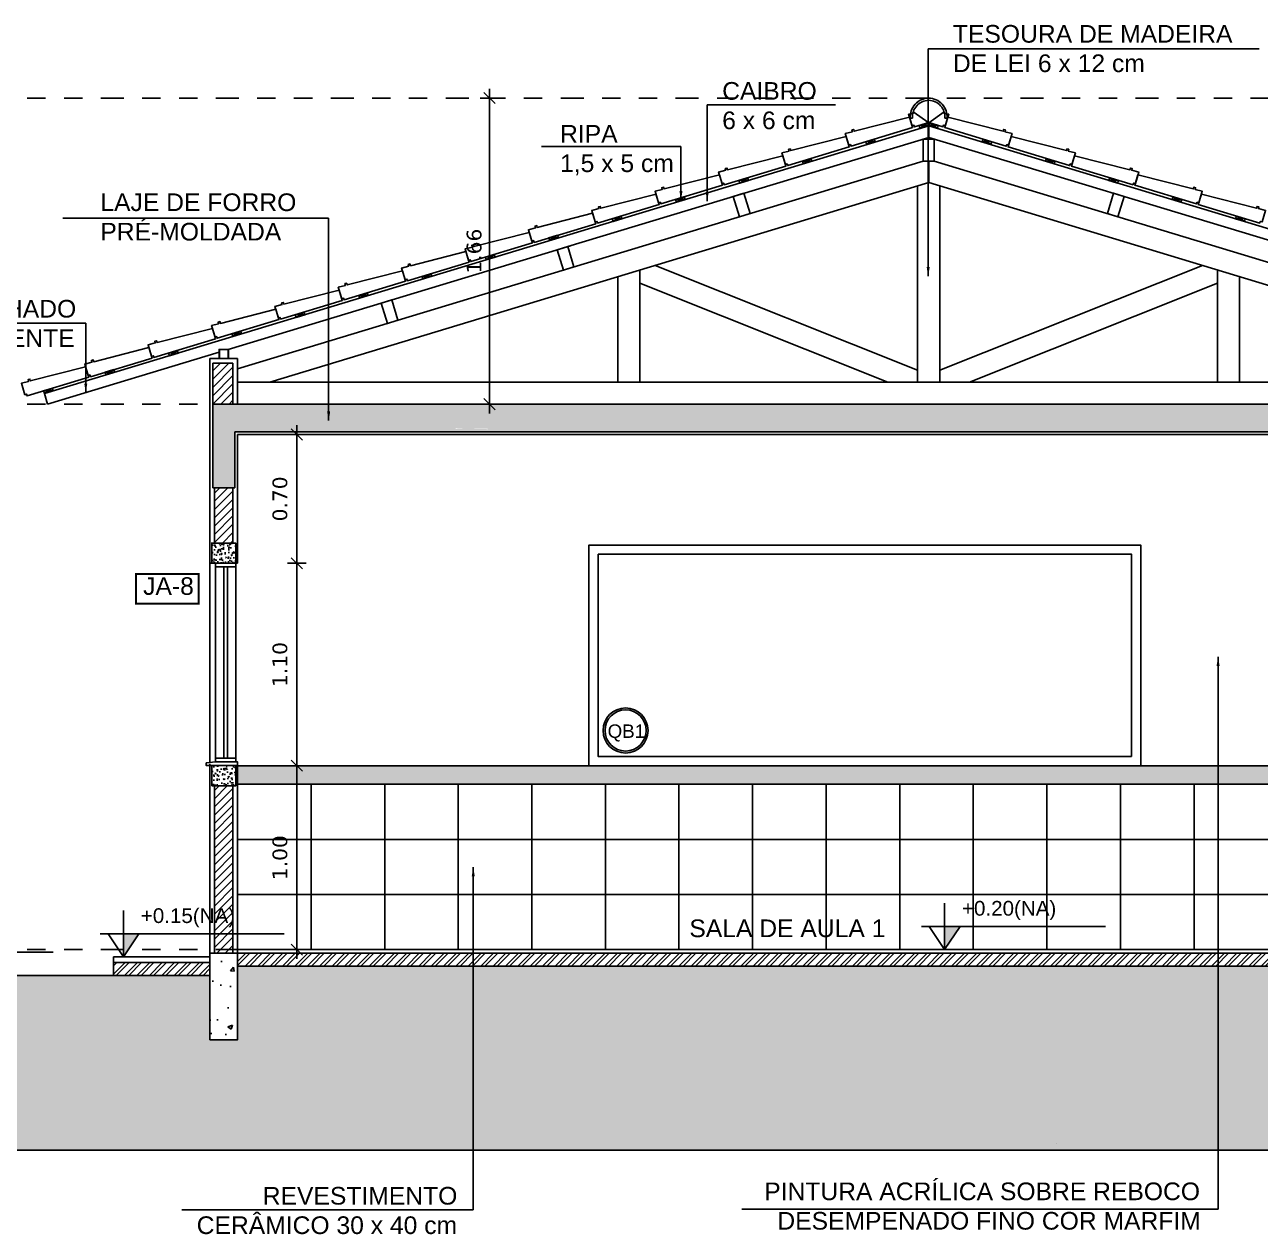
# Model space of a CAD drawing. Extents: x 183 to 373, y 23 to 105.
# Drawn here: x 215.73 to 222.45, y 71.83 to 78.4 of the extents above; entities that cross this region are included whole.
import ezdxf

# ---------------------------------------------------------------- set-up
doc = ezdxf.new("R2010")
doc.units = 0
doc.header["$LTSCALE"] = 0.005
doc.header["$PDMODE"] = 66
doc.linetypes.add('C5', pattern=[60, 50, -5, 0, -5])
doc.linetypes.add('TRAÇO-2PTOS_P', pattern=[0.625, 0.25, -0.125, 0, -0.125, 0, -0.125])
doc.layers.get('0').update_dxf_attribs({"linetype": 'CONTINUOUS'})
doc.layers.get('DEFPOINTS').update_dxf_attribs({"linetype": 'CONTINUOUS'})
for name, color, linetype in [('01', 1, 'CONTINUOUS'), ('252', 252, 'CONTINUOUS'), ('A-COTAS', 1, 'CONTINUOUS'), ('A-ESQUADRIAS', 2, 'CONTINUOUS'), ('A-JANELA', 3, 'CONTINUOUS'), ('A-PAREDE', 5, 'CONTINUOUS'), ('A-TELHAS', 2, 'CONTINUOUS'), ('AR-ESQ', 2, 'CONTINUOUS'), ('ARQ-ALV-CORTE', 4, 'CONTINUOUS'), ('ARQ-CTA-1_050', 1, 'CONTINUOUS'), ('ARQ-EXO-1_100', 251, 'C5'), ('ARQ-HTC', 9, 'CONTINUOUS'), ('ARQ-PIS-CORTE', 2, 'CONTINUOUS'), ('ARQ-SMB-1_050', 1, 'CONTINUOUS'), ('ARQ-SMB-1_100', 1, 'CONTINUOUS'), ('ARQ-TLH-VISTA1', 2, 'CONTINUOUS'), ('ARQ-TXT-1_075', 2, 'CONTINUOUS'), ('ESQUADRIA', 2, 'CONTINUOUS'), ('EST-MAD-VISTA1', 2, 'CONTINUOUS'), ('MADEIRAMENTO', 2, 'CONTINUOUS'), ('SIM', 1, 'CONTINUOUS')]:
    doc.layers.add(name, color=color, linetype=linetype)
doc.styles.add('A16-E50', font='arial.ttf', dxfattribs={"height": 0.08})
doc.styles.add('ESC-50-A20', font='arial.ttf', dxfattribs={"height": 0.1})
doc.styles.add('FNDE Texto Cota 0025', font='verdana.ttf', dxfattribs={"height": 0.04})
doc.styles.add('FNDE Texto Cota 0050', font='verdana.ttf', dxfattribs={"height": 0.08})
doc.dimstyles.new('FNDE 1-0025', dxfattribs={"dimscale": 5, "dimtxt": 0.04, "dimasz": 0.01, "dimexe": 0.15, "dimexo": 0.15, "dimgap": 0.005, "dimtad": 1, "dimzin": 1, "dimdsep": 46, "dimtxsty": 'FNDE Texto Cota 0025', "dimblk": 'tic', "dimcen": 0.015, "dimdle": 0.15, "dimse1": 1, "dimse2": 1, "dimclrd": 251, "dimclre": 251, "dimclrt": 256, "dimaunit": 1, "dimadec": 3, "dimazin": 0, "dimtfac": 1, "dimtix": 1, "dimtmove": 2, "dimatfit": 3, "dimfxl": 0.15, "dimtvp": 1, "dimtolj": 1, "dimtzin": 0, "dimarcsym": 0})
doc.dimstyles.new('FNDE 1-0050', dxfattribs={"dimscale": 5, "dimtxt": 0.08, "dimasz": 0.01, "dimexe": 0.15, "dimexo": 0.15, "dimgap": 0.01, "dimtad": 1, "dimzin": 1, "dimdsep": 46, "dimtxsty": 'FNDE Texto Cota 0050', "dimblk": 'tic', "dimcen": 0.015, "dimdle": 0.15, "dimse1": 1, "dimse2": 1, "dimclrd": 251, "dimclre": 251, "dimclrt": 256, "dimaunit": 1, "dimadec": 3, "dimazin": 0, "dimtfac": 1, "dimtix": 1, "dimtmove": 2, "dimatfit": 3, "dimfxl": 0.15, "dimtvp": 1, "dimtolj": 1, "dimtzin": 0, "dimarcsym": 0})
pattern_1 = [(50, (84.715, 34.55552), (0.25505854, -0.02231472), [0.02667, -0.29337]), (355, (84.715, 34.55552), (-0.0493408, 0.2674796), [0.021336, -0.2346968]), (100.45144, (84.73625, 34.55366), (0.20571775, 0.24516485), [0.022666, -0.24932634]), (46.1842, (84.715, 34.62664), (0.37951066, -0.05885926), [0.040005, -0.440055]), (96.63556, (84.74662, 34.62174), (0.3323658, 0.3463966), [0.033999, -0.3739899]), (351.18415, (84.715, 34.62664), (0.3323658, 0.3463966), [0.032004, -0.3520436]), (21, (84.75056, 34.60886), (0.21226015, -0.14317128), [0.02667, -0.29337]), (326, (84.75056, 34.60886), (0.08652284, 0.25786315), [0.021336, -0.234696]), (71.45144, (84.76824, 34.59693), (0.298783, 0.11469188), [0.022666, -0.2493259]), (37.5, (84.715, 34.55552), (0.004324045, 0.118377054), [0, -0.2318512, 0, -0.238252, 0, -0.235585]), (7.5, (84.715, 34.55552), (0.09354753, 0.1402528), [0, -0.1358392, 0, -0.2265172, 0, -0.089789]), (327.5, (84.6357, 34.55552), (0.189826833, -0.00802024), [0, -0.0889, 0, -0.277368, 0, -0.368046]), (317.5, (84.60014, 34.55552), (0.20738085, 0.03559709), [0, -0.11557, 0, -0.1842008, 0, -0.261366])]
pattern_2 = [(45, (84.714996, 34.55552), (-0.02245064, 0.02245064), [])]
pattern_3 = [(45, (84.714996, 34.55552), (-0.03367596, 0.03367596), []), (45, (84.737447, 34.55552), (-0.03367596, 0.03367596), [])]

# ---------------------------------------------------------------- blocks, each defined once
blk = doc.blocks.new('T2')
at = {"linetype": 'Continuous'}
blk.add_lwpolyline([(0, 0.0594), (0.31, 0.073), (0.3096, 0.083), (0.3196, 0.0834), (0.32, 0.0734), (0.36, 0.075), (0.36, 0.0099), (0.35, 0.0099), (0.35, 0), (0, 0), (0.0001, 0.0594)], dxfattribs=at)
blk = doc.blocks.new('tic')
at = {"color": 251}
for p, q in [((-1, 0), (1, 0)), ((0, -1), (0, 1))]:
    blk.add_line(p, q, dxfattribs=at)
blk.add_line((-0.6, -0.6), (0.6, 0.6))
blk = doc.blocks.new('*D68')
at = {"layer": 'ARQ-CTA-1_050', "color": 251, "lineweight": -2, "transparency": 16777216}
blk.add_line((218.2571, 76.3906), (218.2571, 77.9543), dxfattribs=at)
at = {"layer": 'DEFPOINTS', "color": 0, "transparency": 16777216}
for p in [(218.2571, 78.0043), (218.2571, 78.0043), (218.2571, 76.3406)]:
    blk.add_point(p, dxfattribs=at)
at = {"layer": 'ARQ-CTA-1_050', "color": 251, "lineweight": -2, "transparency": 16777216, "xscale": 0.05, "yscale": 0.05, "zscale": 0.05}
for p, rotation in [((218.2571, 78.0043), 90), ((218.2571, 76.3406), 270)]:
    blk.add_blockref('tic', p, dxfattribs=dict(at, rotation=rotation))
at = {"layer": 'ARQ-CTA-1_050', "transparency": 16777216, "insert": (218.1739, 77.1724), "char_height": 0.08, "attachment_point": 5, "rotation": 90, "style": 'FNDE Texto Cota 0050'}
blk.add_mtext('\\A1;1.66', dxfattribs=at)
blk = doc.blocks.new('FNDE-Nível Corte-1_050')
blk.add_hatch(color=251).paths.add_polyline_path([(140.6568, -0.1868), (140.7408, -0.1868), (140.6568, -0.3128)])
at = {"color": 251}
for p, q in [((140.6568, -0.0608), (140.6568, -0.3128)), ((140.5308, -0.1868), (141.5308, -0.1868))]:
    blk.add_line(p, q, dxfattribs=at)
blk.add_lwpolyline([(140.5728, -0.1868), (140.6568, -0.3128), (140.7408, -0.1868)], dxfattribs=at)
blk = doc.blocks.new('*D120')
at = {"layer": 'ARQ-CTA-1_050', "color": 251, "lineweight": -2, "transparency": 16777216}
blk.add_line((217.2098, 73.4256), (217.2098, 74.3248), dxfattribs=at)
at = {"layer": 'DEFPOINTS', "color": 0, "transparency": 16777216}
for p in [(217.2098, 74.3748), (217.2873, 74.3748), (217.2873, 73.3756)]:
    blk.add_point(p, dxfattribs=at)
at = {"layer": 'ARQ-CTA-1_050', "color": 251, "lineweight": -2, "transparency": 16777216, "xscale": 0.05, "yscale": 0.05, "zscale": 0.05}
for p, rotation in [((217.2098, 74.3748), 90), ((217.2098, 73.3756), 270)]:
    blk.add_blockref('tic', p, dxfattribs=dict(at, rotation=rotation))
at = {"layer": 'ARQ-CTA-1_050', "transparency": 16777216, "insert": (217.1182, 73.8752), "char_height": 0.08, "attachment_point": 5, "rotation": 90, "style": 'FNDE Texto Cota 0050'}
blk.add_mtext('\\A1;1.00', dxfattribs=at)
blk = doc.blocks.new('*D121')
at = {"layer": 'ARQ-CTA-1_050', "color": 251, "lineweight": -2, "transparency": 16777216}
blk.add_line((217.2098, 74.4248), (217.2098, 75.4256), dxfattribs=at)
at = {"layer": 'DEFPOINTS', "color": 0, "transparency": 16777216}
for p in [(216.8873, 75.4756), (217.2098, 75.4756), (216.8873, 74.3748)]:
    blk.add_point(p, dxfattribs=at)
at = {"layer": 'ARQ-CTA-1_050', "color": 251, "lineweight": -2, "transparency": 16777216, "xscale": 0.05, "yscale": 0.05, "zscale": 0.05}
for p, rotation in [((217.2098, 75.4756), 90), ((217.2098, 74.3748), 270)]:
    blk.add_blockref('tic', p, dxfattribs=dict(at, rotation=rotation))
at = {"layer": 'ARQ-CTA-1_050', "transparency": 16777216, "insert": (217.1182, 74.9252), "char_height": 0.08, "attachment_point": 5, "rotation": 90, "style": 'FNDE Texto Cota 0050'}
blk.add_mtext('\\A1;1.10', dxfattribs=at)
blk = doc.blocks.new('*D122')
at = {"layer": 'ARQ-CTA-1_050', "color": 251, "lineweight": -2, "transparency": 16777216}
blk.add_line((217.2098, 75.5256), (217.2098, 76.1256), dxfattribs=at)
at = {"layer": 'DEFPOINTS', "color": 0, "transparency": 16777216}
for p in [(216.8873, 76.1756), (217.2098, 76.1756), (216.8873, 75.4756)]:
    blk.add_point(p, dxfattribs=at)
at = {"layer": 'ARQ-CTA-1_050', "color": 251, "lineweight": -2, "transparency": 16777216, "xscale": 0.05, "yscale": 0.05, "zscale": 0.05}
for p, rotation in [((217.2098, 76.1756), 90), ((217.2098, 75.4756), 270)]:
    blk.add_blockref('tic', p, dxfattribs=dict(at, rotation=rotation))
at = {"layer": 'ARQ-CTA-1_050', "transparency": 16777216, "insert": (217.1182, 75.8256), "char_height": 0.08, "attachment_point": 5, "rotation": 90, "style": 'FNDE Texto Cota 0050'}
blk.add_mtext('\\A1;0.70', dxfattribs=at)

msp = doc.modelspace()

# ---------------------------------------------------------------- hatches: boundary and pattern name
at = {"layer": 'A-ESQUADRIAS'}
h = msp.add_hatch(dxfattribs=at)
h.set_pattern_fill('GOST_WOOD', color=251, scale=0.01, angle=90)
h.set_pattern_definition([(180, (171.908524, -88.901534), (7e-18, 0.06), [0.1, -0.02]), (180, (171.928524, -88.881534), (7e-18, 0.06), [0.06, -0.015, 0.03, -0.015]), (180, (171.958524, -88.861534), (7e-18, 0.06), [0.1, -0.02])])
h.paths.add_polyline_path([(222.8873, 74.2748), (222.8873, 74.3748), (216.8873, 74.3748), (216.8873, 74.2748)])
at = {"layer": 'ARQ-HTC'}
h = msp.add_hatch(dxfattribs=at)
h.set_pattern_fill('ANSI31', color=251, scale=0.01, style=0)
h.set_pattern_definition(pattern_2)
h.paths.add_polyline_path([(216.8623, 76.5635), (216.7523, 76.5635), (216.7523, 76.3406), (216.8623, 76.3406)])
h = msp.add_hatch(dxfattribs=at)
h.set_pattern_fill('AR-CONC', color=251, scale=0.0014, style=0)
h.set_pattern_definition(pattern_1)
h.paths.add_polyline_path([(224.5623, 76.3406), (216.7523, 76.3406), (216.7523, 75.8856), (216.8723, 75.8856), (216.8723, 76.1906), (222.9023, 76.1906), (222.9023, 75.8856), (223.0223, 75.8856), (223.0223, 76.1906), (224.4123, 76.1906), (224.4123, 75.9106), (224.5623, 75.9106)])
h.paths.add_polyline_path([(224.0935, 75.9684), (224.0935, 76.2582), (223.9198, 76.2582), (223.9198, 75.9684)], flags=17)
h.paths.add_polyline_path([(218.2477, 76.2074), (218.2477, 76.2045), (218.074, 76.2092), (218.074, 76.2064)], flags=16)
h = msp.add_hatch(dxfattribs=at)
h.set_pattern_fill('ANSI31', color=251, scale=0.01, style=0)
h.set_pattern_definition(pattern_2)
h.paths.add_polyline_path([(216.8623, 75.8856), (216.7623, 75.8856), (216.7623, 75.5856), (216.8623, 75.5856)])
h = msp.add_hatch(dxfattribs=at)
h.set_pattern_fill('AR-CONC', color=251, scale=0.0003, style=0)
h.set_pattern_definition([(50, (610.625887, 63.906376), (0.0546554007, -0.0047817257), [0.005715, -0.062865]), (355, (610.625887, 63.906376), (-0.0105730264, 0.0573170536), [0.004572, -0.050292175]), (100.451445, (610.63044, 63.90598), (0.044082374, 0.0525353256), [0.004857003, -0.053427073]), (46.1842, (610.62589, 63.921616), (0.081323712, -0.012612698), [0.0085725, -0.0942975]), (96.635558, (610.63266, 63.920565), (0.07122124, 0.074227837), [0.007285507, -0.080140682]), (351.18415, (610.62589, 63.92162), (0.07122124, 0.074227837), [0.00685799, -0.07543792]), (21, (610.633507, 63.917806), (0.0454843174, -0.0306795595), [0.005715, -0.062865]), (326, (610.633507, 63.917806), (0.0185406085, 0.05525639), [0.004572, -0.050292]), (71.451445, (610.637297, 63.91525), (0.064024926, 0.024576831), [0.004857003, -0.053426981]), (37.5, (610.625887, 63.906376), (0.000926581, 0.0253665117), [0, -0.0496824, 0, -0.051054, 0, -0.0504825]), (7.5, (610.625887, 63.906376), (0.0200458988, 0.0300541724), [0, -0.0291084, 0, -0.0485394, 0, -0.0192405]), (327.5, (610.608894, 63.906376), (0.0406771786, -0.0017186232), [0, -0.01905, 0, -0.059436, 0, -0.078867]), (317.5, (610.601274, 63.906376), (0.0444387544, 0.0076279473), [0, -0.024765, 0, -0.0394716, 0, -0.056007])])
h.paths.add_polyline_path([(216.8773, 75.4756), (216.7473, 75.4756), (216.7473, 75.5856), (216.8773, 75.5856)])
h = msp.add_hatch(dxfattribs=at)
h.set_pattern_fill('AR-CONC', color=251, scale=0.0003, style=0)
h.set_pattern_definition([(50, (216.73775, 74.265583), (0.054655, -0.004782), [0.005715, -0.062865]), (355, (216.73775, 74.265583), (-0.010573, 0.057317), [0.004572, -0.050292]), (100.45, (216.742305, 74.265185), (0.044083, 0.052535), [0.004857, -0.053427]), (46.184, (216.73775, 74.28082), (0.081324, -0.012613), [0.008572, -0.094297]), (96.636, (216.74453, 74.27977), (0.07122, 0.074228), [0.007285, -0.08014]), (351.184, (216.73775, 74.28082), (0.07122, 0.074228), [0.006858, -0.075438]), (21, (216.74537, 74.277013), (0.045484, -0.03068), [0.005715, -0.062865]), (326, (216.74537, 74.277013), (0.01854, 0.055256), [0.004572, -0.050292]), (71.45, (216.74916, 74.274457), (0.064025, 0.024577), [0.004857, -0.053427]), (37.5, (216.73775, 74.265583), (0.0009266, 0.0253665), [0, -0.0496824, 0, -0.051054, 0, -0.0504825]), (7.5, (216.73775, 74.265583), (0.020046, 0.030054), [0, -0.0291084, 0, -0.0485394, 0, -0.0192405]), (327.5, (216.720758, 74.265583), (0.0406772, -0.0017186), [0, -0.01905, 0, -0.059436, 0, -0.078867]), (317.5, (216.713138, 74.265583), (0.044439, 0.007628), [0, -0.024765, 0, -0.0394716, 0, -0.056007])])
h.paths.add_polyline_path([(216.8773, 74.3756), (216.7473, 74.3756), (216.7473, 74.2656), (216.8773, 74.2656)])
h = msp.add_hatch(dxfattribs=at)
h.set_pattern_fill('ANSI31', color=251, scale=0.01, style=0)
h.set_pattern_definition(pattern_2)
h.paths.add_polyline_path([(216.8623, 74.2656), (216.7623, 74.2656), (216.7623, 73.3556), (216.8623, 73.3556)])
h = msp.add_hatch(dxfattribs=at)
h.set_pattern_fill('AR-CONC', color=251, scale=0.0014, style=0)
h.set_pattern_definition(pattern_1)
h.paths.add_polyline_path([(216.8873, 73.3556), (216.7373, 73.3556), (216.7373, 72.8856), (216.8873, 72.8856)])
h = msp.add_hatch(dxfattribs=at)
h.set_pattern_fill('ANSI32', color=251, scale=0.005, style=0)
h.set_pattern_definition(pattern_3)
h.paths.add_polyline_path([(216.8873, 73.2856), (222.8873, 73.2856), (222.8873, 73.3556), (216.8873, 73.3556)])
h = msp.add_hatch(dxfattribs=at)
h.set_pattern_fill('EARTH', color=252, scale=0.02, angle=45, style=0)
h.set_pattern_definition([(45, (84.715, 34.55552), (1e-17, 0.17960512), [0.127, -0.127]), (45, (84.68132, 34.5892), (1e-17, 0.17960512), [0.127, -0.127]), (45, (84.64764, 34.62287), (1e-17, 0.17960512), [0.127, -0.127]), (135, (84.64764, 34.64532), (-0.17960512, 1e-17), [0.127, -0.127]), (135, (84.68132, 34.679), (-0.17960512, 1e-17), [0.127, -0.127]), (135, (84.715, 34.71267), (-0.17960512, 1e-17), [0.127, -0.127])])
h.paths.add_polyline_path([(227.5511, 72.2856), (227.5511, 73.2856), (224.5873, 73.2856), (224.5873, 72.8856), (224.3873, 72.8856), (224.3873, 73.2856), (223.0373, 73.2856), (223.0373, 72.8856), (222.8873, 72.8856), (222.8873, 73.2856), (216.8873, 73.2856), (216.8873, 72.8856), (216.7373, 72.8856), (216.7373, 73.2356), (214.957, 73.2356), (214.957, 72.2856)])
h = msp.add_hatch(dxfattribs=at)
h.set_pattern_fill('ANSI32', color=251, scale=0.005, style=0)
h.set_pattern_definition(pattern_3)
h.paths.add_polyline_path([(216.7373, 73.3056), (216.2123, 73.3056), (216.2123, 73.2356), (216.7373, 73.2356)])
at = {"layer": 'ARQ-SMB-1_100'}
h = msp.add_hatch(color=252, dxfattribs=at)
edge = h.paths.add_edge_path()
edge.add_arc((218.9969, 74.5667), 0.1225, 0, 360)
edge = h.paths.add_edge_path(flags=17)
edge.add_arc((218.9969, 74.5667), 0.1118, 0, 360)

# ---------------------------------------------------------------- linework, layer by layer
at = {"color": 2, "linetype": 'ByBlock'}
for p, q in [((220.6447, 77.8695), (220.561, 77.9298)), ((220.6447, 77.8695), (220.561, 77.9298)), ((220.6447, 77.8695), (220.7285, 77.9298)), ((220.6447, 77.8695), (220.7285, 77.9298)), ((220.545, 77.8944), (220.5569, 77.8953)), ((220.545, 77.8944), (220.5569, 77.8953)), ((220.7445, 77.8944), (220.7325, 77.8953)), ((220.7445, 77.8944), (220.7325, 77.8953)), ((219.9745, 77.6612), (219.9625, 77.6622)), ((219.9995, 77.6612), (219.9875, 77.6622)), ((221.29, 77.6612), (221.3019, 77.6622)), ((221.315, 77.6612), (221.3269, 77.6622))]:
    msp.add_line(p, q, dxfattribs=at)
at = {"color": 5}
for p, q in [((215.8373, 76.398), (220.6448, 77.8537)), ((225.4522, 76.398), (220.6447, 77.8537)), ((220.6448, 77.791), (220.6447, 77.8537)), ((218.6831, 77.197), (220.6448, 77.791)), ((224.4873, 76.6275), (220.6447, 77.791)), ((216.8373, 76.6381), (218.6976, 77.2014)), ((215.8546, 76.3406), (216.7873, 76.623)), ((215.8373, 76.398), (215.8546, 76.3406))]:
    msp.add_line(p, q, dxfattribs=at)
at = {"color": 2, "linetype": 'ByBlock'}
for points in [[(220.5682, 77.9246), (220.5357, 77.9162), (220.5546, 77.8538), (220.5641, 77.8567), (220.567, 77.8473), (220.6448, 77.8708)], [(220.7213, 77.9246), (220.7538, 77.9162), (220.7349, 77.8538), (220.7253, 77.8567), (220.7225, 77.8473), (220.6447, 77.8708)]]:
    msp.add_lwpolyline(points, dxfattribs=at)
at = {"color": 3}
for points in [[(220.6747, 77.6619), (220.6147, 77.6619), (220.6147, 77.7819), (220.6747, 77.7819)], [(219.616, 77.3595), (219.6735, 77.3769), (219.6402, 77.4868), (219.5827, 77.4694)], [(221.6735, 77.3595), (221.616, 77.3769), (221.6493, 77.4868), (221.7067, 77.4694)], [(218.6589, 77.0697), (218.7164, 77.0871), (218.6831, 77.197), (218.6257, 77.1796)], [(217.7018, 76.7799), (217.7593, 76.7973), (217.726, 76.9072), (217.6686, 76.8898)], [(216.7873, 76.5885), (216.8373, 76.5885), (216.8373, 76.6385), (216.7873, 76.6385)], [(216.8385, 76.5885), (216.7885, 76.5885), (216.7885, 76.6385), (216.8385, 76.6385)]]:
    msp.add_lwpolyline(points, close=True, dxfattribs=at)
at = {"color": 2, "linetype": 'ByBlock'}
for centre, radius, start, end in [((220.6467, 77.9023), 0.102, 91.08599, 184.46313), ((220.6467, 77.9023), 0.09, 91.23081, 184.46313), ((220.6428, 77.9023), 0.102, 355.53687, 88.91401), ((220.6428, 77.9023), 0.09, 355.53687, 88.76919)]:
    msp.add_arc(centre, radius, start, end, dxfattribs=at)
at = {"layer": '01'}
for p, q in [((216.7373, 76.5885), (216.7373, 75.4756)), ((216.7373, 76.5885), (216.8873, 76.5885)), ((216.7373, 76.5885), (216.8873, 76.5885)), ((216.8873, 76.3406), (216.8873, 76.5885)), ((216.8873, 76.1756), (222.8873, 76.1756)), ((216.8873, 76.1756), (216.8873, 75.4756)), ((216.8873, 75.4756), (216.7373, 75.4756)), ((216.7373, 74.3856), (216.7373, 73.2856)), ((216.7373, 74.3756), (216.8873, 74.3756)), ((216.8873, 74.3856), (216.8873, 73.2856))]:
    msp.add_line(p, q, dxfattribs=at)
at = {"layer": '01', "color": 251}
msp.add_line((216.7373, 75.4756), (216.7373, 74.3923), dxfattribs=at)
at = {"layer": '252'}
for p, q in [((217.2873, 74.2748), (217.2873, 73.3748)), ((217.6873, 74.2748), (217.6873, 73.3748)), ((218.0873, 74.2748), (218.0873, 73.3748)), ((218.4873, 74.2748), (218.4873, 73.3748)), ((218.8873, 74.2748), (218.8873, 73.3748)), ((219.2873, 74.2748), (219.2873, 73.3748)), ((219.6873, 74.2748), (219.6873, 73.3748)), ((220.0873, 74.2748), (220.0873, 73.3748)), ((220.4873, 74.2748), (220.4873, 73.3748)), ((220.8873, 74.2748), (220.8873, 73.3748)), ((221.2873, 74.2748), (221.2873, 73.3748)), ((221.6873, 74.2748), (221.6873, 73.3748)), ((222.0873, 74.2748), (222.0873, 73.3748)), ((222.8873, 73.9748), (216.8873, 73.9748)), ((222.8873, 73.6748), (216.8873, 73.6748))]:
    msp.add_line(p, q, dxfattribs=at)
at = {"layer": 'A-COTAS'}
for points in [[(218.798, 75.5748), (221.798, 75.5748), (221.798, 74.3748), (218.798, 74.3748)], [(216.8873, 74.3748), (222.8873, 74.3748), (222.8873, 74.2748), (216.8873, 74.2748)]]:
    msp.add_lwpolyline(points, close=True, dxfattribs=at)
at = {"layer": 'A-ESQUADRIAS', "color": 1, "linetype": 'ByBlock'}
for points in [[(221.798, 74.3748), (218.798, 74.3748), (218.798, 75.5748), (221.798, 75.5748)], [(221.748, 74.4248), (218.848, 74.4248), (218.848, 75.5248), (221.748, 75.5248)]]:
    msp.add_lwpolyline(points, close=True, dxfattribs=at)
at = {"layer": 'A-JANELA'}
for p, q in [((216.7373, 75.4756), (216.8873, 75.4756)), ((216.7373, 74.3756), (216.8873, 74.3756))]:
    msp.add_line(p, q, dxfattribs=at)
at = {"layer": 'A-PAREDE', "color": 5}
for p, q in [((216.7523, 75.8856), (216.7523, 76.5635)), ((216.7523, 76.5635), (216.8623, 76.5635)), ((216.8623, 76.3406), (216.8623, 76.5635)), ((216.7523, 76.3406), (224.5373, 76.3406)), ((216.8723, 75.8856), (216.8723, 76.1906)), ((216.8723, 76.1906), (222.9023, 76.1906)), ((216.8723, 75.8856), (216.7523, 75.8856)), ((216.7623, 75.5856), (216.7623, 75.8856)), ((216.8623, 75.5856), (216.8623, 75.8856)), ((216.7623, 74.2656), (216.7623, 73.3556)), ((216.8623, 74.2656), (216.8623, 73.3556)), ((216.8873, 73.3556), (227.5511, 73.3556)), ((216.2123, 73.3056), (216.2123, 73.2356)), ((216.2123, 73.3056), (216.7373, 73.3056)), ((222.8873, 73.2856), (216.8873, 73.2856)), ((216.7373, 73.2356), (214.957, 73.2356))]:
    msp.add_line(p, q, dxfattribs=at)
for points in [[(216.7473, 75.5856), (216.8773, 75.5856), (216.8773, 75.4756), (216.7473, 75.4756)], [(216.7473, 74.2656), (216.8773, 74.2656), (216.8773, 74.3756), (216.7473, 74.3756)], [(216.7373, 73.3556), (216.8873, 73.3556), (216.8873, 72.8856), (216.7373, 72.8856)]]:
    msp.add_lwpolyline(points, close=True, dxfattribs=at)
at = {"layer": 'A-TELHAS'}
for points in [[(220.5403, 77.9009), (220.2397, 77.8241), (220.2371, 77.8338), (220.2275, 77.8313), (220.23, 77.8216), (220.1912, 77.8115), (220.2101, 77.7492), (220.2197, 77.7521), (220.2225, 77.7426), (220.5575, 77.8441), (220.5403, 77.9009)], [(220.7492, 77.9009), (221.0498, 77.8241), (221.0523, 77.8338), (221.062, 77.8313), (221.0595, 77.8216), (221.0983, 77.8115), (221.0794, 77.7492), (221.0698, 77.7521), (221.0669, 77.7426), (220.732, 77.8441), (220.7492, 77.9009)]]:
    msp.add_lwpolyline(points, dxfattribs=at)
at = {"layer": 'AR-ESQ', "color": 1}
for p, q in [((216.7673, 75.4556), (216.7673, 74.4156)), ((216.8123, 75.4556), (216.8123, 74.4156)), ((216.8323, 75.4556), (216.8323, 74.4156)), ((216.8773, 74.4156), (216.8773, 75.4556))]:
    msp.add_line(p, q, dxfattribs=at)
at = {"layer": 'AR-ESQ'}
msp.add_line((216.8672, 74.2656), (216.7573, 74.2656), dxfattribs=at)
for points in [[(216.7673, 75.4556), (216.7673, 75.4756), (216.8773, 75.4756), (216.8773, 75.4556)], [(216.7673, 74.3956), (216.7673, 74.4156), (216.8773, 74.4156), (216.8773, 74.3956)]]:
    msp.add_lwpolyline(points, close=True, dxfattribs=at)
at = {"layer": 'ARQ-ALV-CORTE'}
msp.add_line((216.8723, 76.3406), (222.9023, 76.3406), dxfattribs=at)
at = {"layer": 'ARQ-EXO-1_100', "color": 252, "linetype": 'TRAÇO-2PTOS_P', "ltscale": 100}
for p, q in [((213.6442, 78.0043), (227.5511, 78.0043)), ((213.6442, 76.3406), (227.5511, 76.3406)), ((213.6442, 73.3756), (227.5511, 73.3756))]:
    msp.add_line(p, q, dxfattribs=at)
at = {"layer": 'ARQ-HTC', "color": 252}
msp.add_lwpolyline([(214.957, 73.2356), (214.957, 72.2856), (227.5511, 72.2856)], dxfattribs=at)
at = {"layer": 'ARQ-PIS-CORTE'}
for p, q in [((216.8873, 73.3756), (222.8873, 73.3756)), ((216.2123, 73.3356), (216.7373, 73.3356)), ((216.2123, 73.3056), (216.2123, 73.3356))]:
    msp.add_line(p, q, dxfattribs=at)
at = {"layer": 'ARQ-SMB-1_100', "color": 252, "ltscale": 10, "const_width": 0.0107}
msp.add_lwpolyline([(216.3353, 75.2568), (216.6762, 75.2568), (216.6762, 75.4168), (216.3353, 75.4168)], close=True, dxfattribs=at)
at = {"layer": 'ARQ-SMB-1_100', "color": 252}
for radius in [0.1225, 0.1118]:
    msp.add_circle((218.9969, 74.5667, 2), radius, dxfattribs=at)
at = {"layer": 'ARQ-TLH-VISTA1'}
for p, q in [((216.8873, 76.5332), (220.6148, 77.6619)), ((220.6447, 77.5449), (220.6447, 77.6619)), ((224.4373, 76.5226), (220.6747, 77.6619)), ((217.0637, 76.4606), (220.6447, 77.5449)), ((220.5847, 77.5267), (220.5847, 76.4606)), ((224.2258, 76.4606), (220.6447, 77.5449)), ((220.7047, 77.5267), (220.7047, 76.4606)), ((216.8873, 76.4606), (224.4373, 76.4606))]:
    msp.add_line(p, q, dxfattribs=at)
at = {"layer": 'ESQUADRIA'}
msp.add_line((216.8773, 74.3956), (216.8773, 74.3956), dxfattribs=at)
msp.add_lwpolyline([(216.7373, 74.3756), (216.7173, 74.3756), (216.7173, 74.3902), (216.7673, 74.3956), (216.8773, 74.3956), (216.8873, 74.3956), (216.8873, 74.3756)], close=True, dxfattribs=at)
at = {"layer": 'EST-MAD-VISTA1'}
for p, q in [((219.0748, 77.0695), (219.0748, 76.4606)), ((220.5847, 76.5252), (219.157, 77.0944)), ((220.7047, 76.5252), (222.1325, 77.0944)), ((222.2147, 77.0695), (222.2147, 76.4606)), ((218.9548, 77.0332), (218.9548, 76.4606)), ((220.4227, 76.4606), (219.0748, 76.998)), ((220.8668, 76.4606), (222.2147, 76.998)), ((222.3347, 77.0332), (222.3347, 76.4606))]:
    msp.add_line(p, q, dxfattribs=at)
at = {"layer": 'MADEIRAMENTO', "color": 1}
for p, q in [((220.6445, 77.8545), (220.5923, 77.8534)), ((220.6404, 77.868), (220.5969, 77.8392)), ((220.645, 77.8545), (220.6972, 77.8534)), ((220.6491, 77.868), (220.6926, 77.8392)), ((220.3542, 77.7676), (220.302, 77.7666)), ((220.3501, 77.7811), (220.3066, 77.7523)), ((220.9353, 77.7676), (220.9875, 77.7666)), ((220.9394, 77.7811), (220.9829, 77.7523)), ((220.0099, 77.6624), (219.9577, 77.6613)), ((220.0058, 77.6759), (219.9623, 77.647)), ((221.2796, 77.6624), (221.3318, 77.6613)), ((221.2837, 77.6759), (221.3272, 77.647)), ((219.6653, 77.558), (219.6131, 77.557)), ((219.6613, 77.5715), (219.6177, 77.5427)), ((221.6241, 77.558), (221.6763, 77.557)), ((221.6282, 77.5715), (221.6717, 77.5427)), ((219.3208, 77.4537), (219.2686, 77.4527)), ((219.3167, 77.4672), (219.2732, 77.4384)), ((221.9687, 77.4537), (222.0209, 77.4527)), ((221.9728, 77.4672), (222.0163, 77.4384)), ((218.9762, 77.3494), (218.924, 77.3483)), ((218.9722, 77.3629), (218.9286, 77.334)), ((222.3132, 77.3494), (222.3654, 77.3483)), ((222.3173, 77.3629), (222.3608, 77.334)), ((218.6276, 77.2586), (218.5841, 77.2297)), ((218.6317, 77.2451), (218.5795, 77.244)), ((218.2871, 77.1407), (218.2349, 77.1397)), ((218.283, 77.1542), (218.2395, 77.1254)), ((217.9385, 77.0499), (217.895, 77.0211)), ((217.9426, 77.0364), (217.8904, 77.0353)), ((217.598, 76.9321), (217.5458, 76.931)), ((217.5939, 76.9456), (217.5504, 76.9167)), ((217.2535, 76.8278), (217.2013, 76.8267)), ((217.2494, 76.8413), (217.2059, 76.8124)), ((216.9089, 76.7234), (216.8567, 76.7224)), ((216.9048, 76.7369), (216.8613, 76.7081)), ((216.5644, 76.6191), (216.5122, 76.618)), ((216.5603, 76.6326), (216.5168, 76.6038)), ((216.2198, 76.5148), (216.1676, 76.5137)), ((216.2157, 76.5283), (216.1722, 76.4994)), ((215.8848, 76.4134), (215.8326, 76.4123)), ((215.8808, 76.4269), (215.8373, 76.398))]:
    msp.add_line(p, q, dxfattribs=at)
for points in [[(220.5925, 77.8535), (220.6404, 77.868), (220.6447, 77.8537), (220.5969, 77.8392)], [(220.6969, 77.8535), (220.6491, 77.868), (220.6447, 77.8537), (220.6926, 77.8392)], [(220.3022, 77.7666), (220.3501, 77.7811), (220.3544, 77.7668), (220.3066, 77.7523)], [(220.9873, 77.7666), (220.9394, 77.7811), (220.9351, 77.7668), (220.9829, 77.7523)], [(219.958, 77.6614), (220.0058, 77.6759), (220.0102, 77.6615), (219.9623, 77.647)], [(221.3315, 77.6614), (221.2837, 77.6759), (221.2793, 77.6615), (221.3272, 77.647)], [(219.6134, 77.5571), (219.6613, 77.5715), (219.6656, 77.5572), (219.6177, 77.5427)], [(221.6761, 77.5571), (221.6282, 77.5715), (221.6239, 77.5572), (221.6717, 77.5427)], [(219.2688, 77.4527), (219.3167, 77.4672), (219.3211, 77.4529), (219.2732, 77.4384)], [(222.0206, 77.4527), (221.9728, 77.4672), (221.9684, 77.4529), (222.0163, 77.4384)], [(218.9243, 77.3484), (218.9722, 77.3629), (218.9765, 77.3485), (218.9286, 77.334)], [(222.3652, 77.3484), (222.3173, 77.3629), (222.313, 77.3485), (222.3608, 77.334)], [(218.5797, 77.2441), (218.6276, 77.2586), (218.6319, 77.2442), (218.5841, 77.2297)], [(218.2352, 77.1398), (218.283, 77.1542), (218.2874, 77.1399), (218.2395, 77.1254)], [(217.8906, 77.0354), (217.9385, 77.0499), (217.9428, 77.0356), (217.895, 77.0211)], [(217.5461, 76.9311), (217.5939, 76.9456), (217.5983, 76.9312), (217.5504, 76.9167)], [(217.2015, 76.8268), (217.2494, 76.8413), (217.2537, 76.8269), (217.2059, 76.8124)], [(216.857, 76.7224), (216.9048, 76.7369), (216.9092, 76.7226), (216.8613, 76.7081)], [(216.5124, 76.6181), (216.5603, 76.6326), (216.5646, 76.6183), (216.5168, 76.6038)], [(216.1679, 76.5138), (216.2157, 76.5283), (216.2201, 76.5139), (216.1722, 76.4994)], [(215.8329, 76.4124), (215.8808, 76.4269), (215.8851, 76.4125), (215.8373, 76.398)]]:
    msp.add_lwpolyline(points, close=True, dxfattribs=at)
at = {"layer": 'SIM'}
msp.add_line((221.342, 72.3217), (221.342, 72.3217), dxfattribs=at)

# ---------------------------------------------------------------- block references
at = {"layer": 'A-TELHAS', "extrusion": (0, 0, -1), "zscale": -1, "rotation": 343.1542730841962}
for p in [(-220.2132, 77.7388), (-219.8687, 77.6345), (-219.5241, 77.5302), (-219.1796, 77.4259), (-218.835, 77.3215), (-218.4905, 77.2172), (-218.1459, 77.1129), (-217.8014, 77.0085), (-217.4568, 76.9042), (-217.1123, 76.7999), (-216.7677, 76.6956), (-216.4232, 76.5912), (-216.0786, 76.4869)]:
    msp.add_blockref('T2', p, dxfattribs=at)
at = {"layer": 'A-TELHAS', "extrusion": (0, 0, -1), "xscale": -1, "zscale": -1, "rotation": 16.84572691580383}
for p in [(-221.0762, 77.7388), (-221.4208, 77.6345), (-221.7653, 77.5302), (-222.1099, 77.4259)]:
    msp.add_blockref('T2', p, dxfattribs=at)
at = {"layer": 'ARQ-SMB-1_050'}
for p in [(80.0748, 73.6883), (75.6104, 73.6483), (74.3551, 73.5483)]:
    msp.add_blockref('FNDE-Nível Corte-1_050', p, dxfattribs=at)

# ---------------------------------------------------------------- texts
at = {"layer": 'ARQ-SMB-1_050', "style": 'ESC-50-A20'}
for tag, p in [('+0.20(NA)', (220.8259, 73.5601)), ('+0.15(NA)', (216.3616, 73.5201))]:
    msp.add_attdef(tag, p, 'NA', height=0.08, dxfattribs=at)
at = {"layer": 'ARQ-SMB-1_100', "style": 'A16-E50'}
msp.add_attdef('QB1', (218.8993, 74.5265, 2), '', height=0.073, dxfattribs=at)
at = {"layer": 'ARQ-TXT-1_075', "char_height": 0.096, "attachment_point": 1, "style": 'ESC-50-A20'}
for s, insert, width in [('TESOURA DE MADEIRA DE LEI 6 x 12 cm', (220.7764, 78.4018), 1.71192), ('CAIBRO\\P6 x 6 cm', (219.5222, 78.0915), 0.740405), ('RIPA \\P1,5 x 5 cm', (218.6408, 77.8583), 0.69381), ('LAJE DE FORRO\\PPRÉ-MOLDADA', (216.1416, 77.4863, 1.8897), 1.517375), ('\\pi0.035334;BEIRAL COM TELHADO \\P\\pi0.8017;APARENTE', (214.4773, 76.9074), 1.517375), ('\\pi1.4565;REVESTIMENTO\\P\\pi1.0973;CERÂMICO 30 x 40 cm', (215.5679, 72.0854, 1.8897), 2.828291), ('\\pi0.1446;PINTURA ACRÍLICA SOBRE REBOCO\\P\\pi0.21611;DESEMPENADO FINO COR MARFIM', (219.6059, 72.1094, 1.8897), 2.828291)]:
    msp.add_mtext(s, dxfattribs=dict(at, insert=insert, width=width))
at = {"layer": 'ARQ-TXT-1_075', "insert": (219.3436, 73.5393), "char_height": 0.096, "attachment_point": 1, "style": 'ESC-50-A20'}
msp.add_mtext_dynamic_manual_height_columns('SALA DE AULA 1', width=1.144669, gutter_width=0.5, heights=[0], dxfattribs=at)
at = {"layer": 'ARQ-TXT-1_075', "style": 'ESC-50-A20'}
msp.add_attdef('JA-8', (216.3741, 75.3038), '', height=0.096, dxfattribs=at)

# ---------------------------------------------------------------- dimensions: what is measured, and where the dimension line sits
at = {"layer": 'ARQ-CTA-1_050'}
dim = msp.add_linear_dim(base=(218.2571, 78.0043), p1=(218.2571, 76.3406), p2=(218.2571, 78.0043), angle=90, dimstyle='FNDE 1-0050', override={"dimtad": 0}, dxfattribs=at)
dim.commit()
dim.dimension.update_dxf_attribs({"geometry": '*D68', "text_midpoint": (218.1739, 77.1724)})
for base, p1, p2, picture, middle in [((217.2098, 76.1756), (216.8873, 75.4756), (216.8873, 76.1756), '*D122', (217.1182, 75.8256)), ((217.2098, 75.4756), (216.8873, 74.3748), (216.8873, 75.4756), '*D121', (217.1182, 74.9252)), ((217.2098, 74.3748), (217.2873, 73.3756), (217.2873, 74.3748), '*D120', (217.1182, 73.8752))]:
    dim = msp.add_linear_dim(base=base, p1=p1, p2=p2, angle=90, dimstyle='FNDE 1-0050', dxfattribs=at)
    dim.commit()
    dim.dimension.update_dxf_attribs({"geometry": picture, "text_midpoint": middle})

# ---------------------------------------------------------------- leaders
at = {"layer": 'ARQ-SMB-1_100'}
for points, override in [([(220.642, 77.0356), (220.642, 78.2715), (222.4406, 78.2715)], {"dimtad": 0, "dimfxl": 0.025, "dimarcsym": 1}), ([(219.4407, 77.4433), (219.4407, 77.9676), (220.1376, 77.9676)], {"dimgap": 0.005, "dimtad": 0, "dimfxl": 0.025, "dimarcsym": 1}), ([(219.298, 77.4489), (219.298, 77.741), (218.5406, 77.741)], {"dimtad": 0, "dimfxl": 0.025, "dimarcsym": 1}), ([(217.3828, 76.251, 1.8897), (217.3828, 77.3523, 1.8897), (215.9371, 77.3523, 1.8897)], {"dimtad": 0, "dimfxl": 0.025, "dimarcsym": 1}), ([(216.0623, 76.4028), (216.0623, 76.7802), (214.4206, 76.7802)], {"dimtad": 0, "dimfxl": 0.025, "dimarcsym": 1}), ([(222.218, 74.9678, 1.8897), (222.218, 71.9648, 1.8897), (219.6297, 71.9648, 1.8897)], {"dimtad": 0, "dimfxl": 0.025, "dimarcsym": 1}), ([(218.1688, 73.8237, 1.8897), (218.1688, 71.9609, 1.8897), (216.584, 71.9609, 1.8897)], {"dimtad": 0, "dimfxl": 0.025, "dimarcsym": 1})]:
    msp.add_leader(points, dimstyle='FNDE 1-0025', override=override, dxfattribs=at)

doc.saveas('drawing.dxf')
